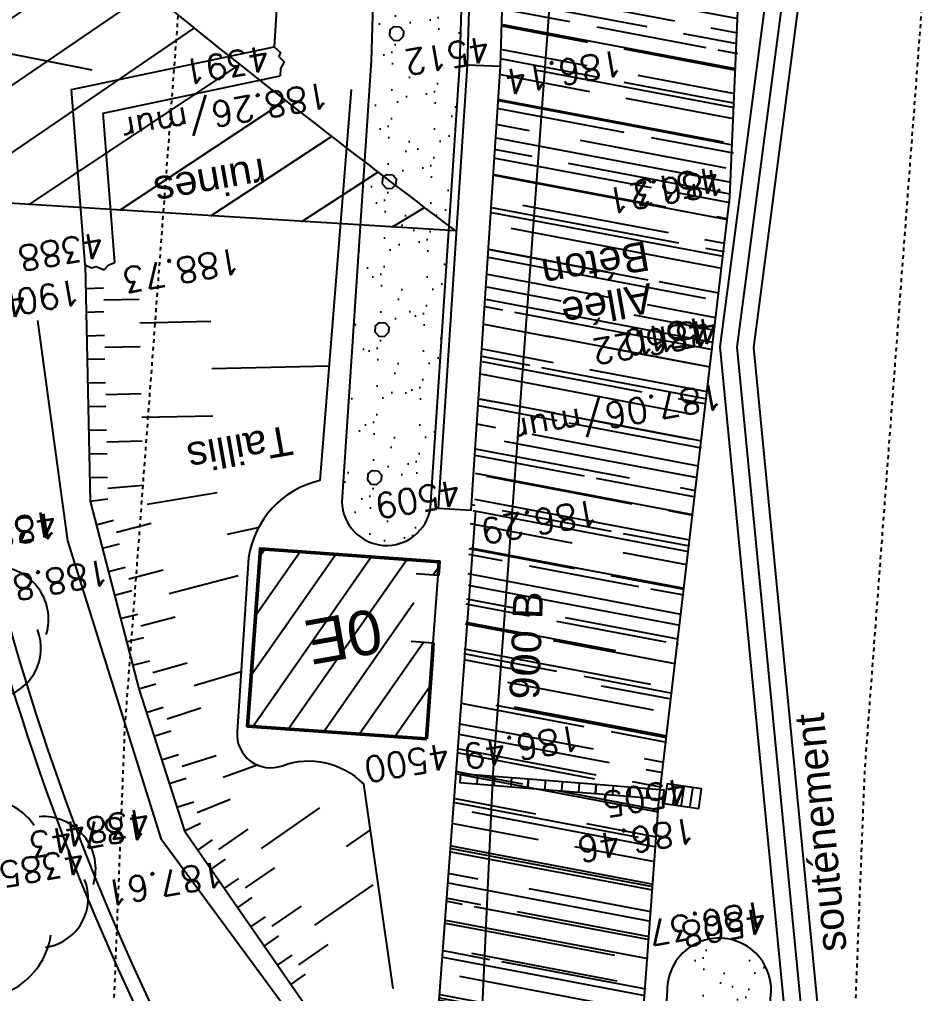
# Model space of a CAD drawing. Extents: x -2313930 to 3286427, y -3858277 to 2572692.
# Drawn here: x 5058 to 6280, y 586 to 1900 of the extents above; entities that cross this region are included whole.
import ezdxf
from ezdxf.enums import TextEntityAlignment as Align
from ezdxf.lldxf.tags import DXFTag

# ---------------------------------------------------------------- set-up
doc = ezdxf.new("R2010")
doc.units = 0
doc.linetypes.add('STYLE_01', pattern=[0.41664, 0.20828, -0.20836])
for name, color, linetype, lineweight in [('_GAZELEC-RESERVATION 2', 132, 'Continuous', 18), ('Fond topo - BAT', 252, 'Continuous', 50), ('Fond topo - P', 252, 'Continuous', 50), ('Fond topo - VOI', 252, 'Continuous', 25)]:
    doc.layers.add(name, color=color, linetype=linetype, lineweight=lineweight)
for name, color, linetype in [('AEP_SSL', 252, 'Continuous'), ('DWG_280-140115-P - ALTEA-CANA', 252, 'Continuous'), ('Fond topo - ASS', 252, 'Continuous'), ('Fond topo - BAT_ANN', 252, 'Continuous'), ('Fond topo - BAT_DES', 252, 'Continuous'), ('Fond topo - BAT_HAC', 252, 'Continuous'), ('Fond topo - BAT_TXT', 252, 'Continuous'), ('Fond topo - CLO_MUR', 252, 'Continuous'), ('Fond topo - ESPACE_BOISE', 252, 'Continuous'), ('Fond topo - TAL', 252, 'Continuous'), ('Fond topo - TAL_HAC', 252, 'Continuous'), ('Fond topo - VEG', 252, 'Continuous'), ('Fond topo - VEG_TXT_ESSENCE', 252, 'Continuous'), ('Fond topo - VOI_TXT', 252, 'Continuous'), ('Fond topo - Z_500', 252, 'Continuous'), ('prlm-VRD', 2, 'Continuous'), ('SA - arbuste', 252, 'Continuous'), ('SA - béton balayé', 252, 'Continuous'), ('SA - EBC', 252, 'Continuous')]:
    doc.layers.add(name, color=color, linetype=linetype)
for name, color, linetype, plot in [('Fond topo - N', 252, 'Continuous', False), ('Fond topo - NCACHE', 252, 'Continuous', False), ('Fond topo - ZCACHE', 252, 'Continuous', False)]:
    doc.layers.add(name, color=color, linetype=linetype, plot=plot)
doc.styles.add('2000_ARIAL', font='arial.ttf', dxfattribs={"height": 0.400000006})
doc.styles.add('SIMPLEX', font='simplex_.ttf', dxfattribs={"height": 1.25})
doc.styles.add('Tronçons', font='arial.ttf', dxfattribs={"height": 0.25})
tags = doc.linetypes.add('L1', pattern=[1.0000000298023224, 0.6000000238418579, -0.4000000059604645]).pattern_tags.tags
tags[6:7] = [DXFTag(74, 4), DXFTag(75, 0), DXFTag(340, '0'), DXFTag(46, 0.0), DXFTag(50, 0.0), DXFTag(44, 0.0), DXFTag(45, 0.0)]
tags[4:5] = [DXFTag(74, 4), DXFTag(75, 0), DXFTag(340, '0'), DXFTag(46, 0.0), DXFTag(50, 0.0), DXFTag(44, 0.0), DXFTag(45, 0.0)]
tags = doc.linetypes.add('L16', pattern=[0.37500001490116125, 0.300000011920929, -0.07500000298023224]).pattern_tags.tags
tags[6:7] = [DXFTag(74, 4), DXFTag(75, 0), DXFTag(340, '0'), DXFTag(46, 0.0), DXFTag(50, 0.0), DXFTag(44, 0.0), DXFTag(45, 0.0)]
tags[4:5] = [DXFTag(74, 4), DXFTag(75, 0), DXFTag(340, '0'), DXFTag(46, 0.0), DXFTag(50, 0.0), DXFTag(44, 0.0), DXFTag(45, 0.0)]
tags = doc.linetypes.add('L8', pattern=[0.22500000894069674, 0.1500000059604645, -0.07500000298023224]).pattern_tags.tags
tags[6:7] = [DXFTag(74, 4), DXFTag(75, 0), DXFTag(340, '0'), DXFTag(46, 0.0), DXFTag(50, 0.0), DXFTag(44, 0.0), DXFTag(45, 0.0)]
tags[4:5] = [DXFTag(74, 4), DXFTag(75, 0), DXFTag(340, '0'), DXFTag(46, 0.0), DXFTag(50, 0.0), DXFTag(44, 0.0), DXFTag(45, 0.0)]
pattern_1 = [(349.2763985886067, (-277130161.1279894, -473864756.7787022), (117.3825536141096, 28.65896207176165), [749.9999999999999, -99.99999999999999, 250, -49.99999999999999]), (349.2763985886067, (-277130091.1375459, -473864744.5890418), (-36.75306622226226, 74.64222748057564), [150, -16.5, 299.9999999999999, -37.49999999999999]), (349.2763985886067, (-277130128.6565508, -473864719.6726964), (261.6928111209335, -15.46358973923611), [399.9999999999999, -69.99999999999999, 200, -49.99999999999999])]
pattern_2 = [(267.1623470238551, (5797.476316439056, 2674.924284191456), (94.92676903419465, -104.8279977903264), [7.653668714805026, -192.3463348851949]), (267.1623470238551, (5815.931250627054, 2674.009529851248), (94.92676903419465, -104.8279977903264), [7.653668714805026, -192.3463348851949]), (312.1623470238551, (5797.097412814957, 2667.280000101748), (199.754755486811, -9.901228179996846), [7.653668714805029, -133.7676900065153]), (312.1623470238551, (5810.793850895758, 2679.682780171273), (199.754755486811, -9.901228179996846), [7.653668714805029, -133.7676900065153]), (42.1623470238552, (5797.487144940587, 2674.923747452381), (9.901228179996725, 199.754755486811), [7.653668714805029, -133.7676900065153]), (42.1623470238552, (5809.879096628511, 2661.227845993156), (9.901228179996725, 199.754755486811), [7.653668714805029, -133.7676900065153]), (357.1623470238552, (5802.234703683674, 2661.606755042375), (104.8279977903263, 94.9267690341947), [7.653668714805024, -192.3463348851949]), (357.1623470238552, (5803.149566773293, 2680.061683872666), (104.8279977903263, 94.9267690341947), [7.653668714805024, -192.3463348851949]), (267.1623470238551, (5795.238087393476, 2728.97252944275), (57.45112285733324, -52.90906035294524), [0, -100.0000014999999]), (267.1623470238551, (5807.375360310454, 2736.292635855522), (57.45112285733324, -52.90906035294524), [0, -100.0000014999999]), (267.1623470238551, (5787.712082887806, 2745.399255346415), (57.45112285733324, -52.90906035294524), [0, -100.0000014999999]), (267.1623470238551, (5753.508594646601, 2728.319595069722), (57.45112285733324, -52.90906035294524), [0, -100.0000014999999]), (267.1623470238551, (5748.954771963539, 2715.629476786984), (57.45112285733324, -52.90906035294524), [0, -100.0000014999999]), (267.1623470238551, (5771.861328105058, 2692.81348459426), (57.45112285733324, -52.90906035294524), [0, -100.0000014999999]), (267.1623470238551, (5782.823956359816, 2696.230957689406), (57.45112285733324, -52.90906035294524), [0, -100.0000014999999]), (267.1623470238551, (5783.547242117267, 2680.766187668477), (57.45112285733324, -52.90906035294524), [0, -100.0000014999999]), (267.1623470238551, (5787.003488719228, 2706.742934923612), (57.45112285733324, -52.90906035294524), [0, -100.0000014999999]), (267.1623470238551, (5764.708947579706, 2706.71862177738), (57.15408599563941, -58.9017033377054), [0, -110.0000016499999])]

# ---------------------------------------------------------------- blocks, each defined once
blk = doc.blocks.new('ASS07')
at = {"ltscale": 2}
for p, q in [((-0.25, -0.45), (-0.25, 0.4500000000000001)), ((0, -0.45), (0, 0.4500000000000001)), ((0.25, -0.45), (0.25, 0.4500000000000001))]:
    blk.add_line(p, q, dxfattribs=at)
at = {"ltscale": 2, "flags": 128}
blk.add_lwpolyline([(0.5, -0.5), (0.5, 0.5), (-0.5, 0.5), (-0.5, -0.5)], close=True, dxfattribs=at)
blk = doc.blocks.new('PTOPO')
at = {"layer": 'Fond topo - NCACHE', "style": 'SIMPLEX'}
blk.add_attdef('MAT', text='', height=0.34, dxfattribs=at).set_placement((0.09999999986030161, -0.09999999962747097), align=Align.TOP_LEFT)
at = {"layer": 'Fond topo - ZCACHE', "style": 'SIMPLEX'}
blk.add_attdef('ALT', (0.09999999986030161, 0.09999999962747097), '', height=0.34, dxfattribs=at)
blk = doc.blocks.new('A$C1F970F0F')
at = {"layer": 'Fond topo - BAT_HAC'}
h = blk.add_hatch(dxfattribs=at)
h.set_pattern_fill('ANSI31*128', color=256, scale=12.9999995, angle=-10.72360141139323, style=0, pattern_type=2)
h.set_pattern_definition([(235.0656205306617, (9737.541003631788, 14762.77745620973), (33.8375912645085, -23.63562800874848), [])])
h.paths.add_polyline_path([(5622.630029611634, 1224.138093886444), (5613.209385904674, 1094.479862080176), (5371.826090552659, 1111.747677994998), (5389.21804529908, 1351.116681697126), (5630.581790564053, 1333.579793875635), (5629.224480348061, 1314.898856285164), (5599.30335480339, 1317.072850321107), (5592.708904250663, 1226.312088266749)])
at = {"layer": 'Fond topo - VEG'}
h = blk.add_hatch(dxfattribs=at)
h.set_pattern_fill('TP146*130', color=256, scale=20.0000003, angle=-10.72360141139323, style=0, pattern_type=2)
h.set_pattern_definition(pattern_2)
h.paths.add_polyline_path([(5681.66742986316, 2780.482300601216), (5658.536873919245, 2004.343335571921), (5619.006646432916, 1406.703742254356), (5617.987765996765, 1401.542539254419), (5616.52230896847, 1396.489958774296), (5614.621459933124, 1391.584563068729), (5612.29972647736, 1386.863791148782), (5609.574828545349, 1382.3636727184), (5606.467563117906, 1378.118553703728), (5603.001645376591, 1374.16083362911), (5599.20352797278, 1370.520718514047), (5595.102198787152, 1367.225990450362), (5590.728960008588, 1364.301795409157), (5586.117189011484, 1361.770451556513), (5581.302083595014, 1359.651278350791), (5576.320393890637, 1357.960449965816), (5571.210140762502, 1356.710870987855), (5566.010326932775, 1355.912078514252), (5560.760638231614, 1355.570169060856), (5555.501141228136, 1355.687752031819), (5550.271977580635, 1356.263930161665), (5545.11305712961, 1357.294305977657), (5540.063753883215, 1358.771015297603), (5535.162605037935, 1360.682787641265), (5530.447016990745, 1363.015032047826), (5525.952980299728, 1365.749948497546), (5521.714793979269, 1368.86666334788), (5517.764804960572, 1372.341389291219), (5514.13316019417, 1376.147606520628), (5510.847577076115, 1380.256265449395), (5507.933131906037, 1384.636007816885), (5505.412068208559, 1389.253406592137), (5503.30362721131, 1394.07322101816), (5501.623900934332, 1399.058665194179), (5500.385709502603, 1404.17168932188), (5499.598502949356, 1409.373269773469), (5499.268289316718, 1414.623707260269), (5538.65493396372, 2010.092538035029), (5560.635492601554, 2747.643678896581), (5560.206414730346, 2749.93513978078), (5559.731606054257, 2752.217563402725), (5559.211256482309, 2754.490037201927), (5558.645573957686, 2756.751652501255), (5558.034784842466, 2759.001505287169), (5557.379133304812, 2761.238695851832), (5556.67888134946, 2763.462329830002), (5555.934308983402, 2765.671518072867), (5555.145714034252, 2767.865377440743), (5554.313411686473, 2770.043030606538), (5553.43773467201, 2772.203607062318), (5552.519033258503, 2774.346242931962), (5551.557674540803, 2776.470081484482), (5550.554043042682, 2778.57427368359), (5549.508540024309, 2780.65797803448), (5548.421583507185, 2782.720361716559), (5547.29360808976, 2784.760599860063), (5546.125064635457, 2786.777877026956), (5544.916420362799, 2788.771386435557), (5543.66815863605, 2790.74033123243), (5542.380778495201, 2792.683924012668), (5541.054794617835, 2794.601387869777), (5539.690737226932, 2796.491956033987), (5538.28915148013, 2798.354872651427), (5536.850598116495, 2800.189392946002), (5535.375651952225, 2801.994783409488), (5533.864902899685, 2803.77032217727), (5532.318954921324, 2805.515299510818), (5530.738426069192, 2807.229017505835), (5529.123948406592, 2808.91079105497), (5527.47616728713, 2810.559947794782), (5525.795741647244, 2812.175828524269), (5524.08334318197, 2813.75778698182), (5522.339656752543, 2815.305190621104), (5520.565379328536, 2816.817420906204), (5518.761220382299, 2818.293873142116), (5516.927901197816, 2819.733957079593), (5515.066154939328, 2821.137096902133), (5513.176725696759, 2822.502731691128), (5511.260369177553, 2823.830315200054), (5509.317851381225, 2825.119316863782), (5507.349949027765, 2826.369221433087), (5505.357448910872, 2827.579528812767), (5503.341147734334, 2828.749755324871), (5501.301851515858, 2829.879433063297), (5499.24037565085, 2830.968110355651), (5497.157544523506, 2832.015351836902), (5495.054190592445, 2833.020739001689), (5492.931155047894, 2833.983869795506), (5490.789286633892, 2834.904359027322), (5488.629441763357, 2835.781838726945), (5486.452483888647, 2836.615958074647), (5484.259283416281, 2837.406383701674), (5482.050717317356, 2838.152799384879), (5479.8276684766, 2838.854906738718), (5477.591025829628, 2839.512425189266), (5475.341683612883, 2840.12509164231), (5473.080541113362, 2840.692661289059), (5473.080541078703, 2840.692661106047), (5468.688737542648, 2841.960055526551), (5464.428678193062, 2843.617197897318), (5460.334872862135, 2845.650664104543), (5456.440484802174, 2848.043981604998), (5452.777061658674, 2850.777762460061), (5449.374280075272, 2853.829860802604), (5446.259705299059, 2857.175552202712), (5443.458568061404, 2860.787733932626), (5440.993559783887, 2864.637144415537), (5438.884648921045, 2868.692600188307), (5437.148919364055, 2872.921248876083), (5435.800431992354, 2877.288835034529), (5434.8501105725, 2881.75997768468), (5434.305653589713, 2886.298456775687), (5434.171471500523, 2890.86750725053), (5434.448651308794, 2895.430115994212), (5435.134947556304, 2899.949322120912), (5436.224800847504, 2904.388516501763), (5437.709382353571, 2908.711738078892), (5439.576665802888, 2912.883965163694), (5441.811524688318, 2916.871399495099), (5444.395854936775, 2920.641739598998), (5447.30872130593, 2924.16444254519), (5450.526527229422, 2927.410971879695), (5454.023205786261, 2930.355027717632), (5457.770431283464, 2932.972761178698), (5461.737848075359, 2935.242966221744), (5465.89331674634, 2937.147252551116), (5470.20317486625, 2938.670193867316), (5474.632508940281, 2939.799453144396), (5491.936850364927, 2942.482055398004), (5509.424065647035, 2943.395230446827), (5526.913696670744, 2942.529554882783), (5544.225260336737, 2939.893962047129), (5561.180111126032, 2935.515649492655), (5576.270573065533, 2930.003970629386), (5590.781744124218, 2923.110019586539), (5604.587333433745, 2914.893794910339), (5617.567190713609, 2905.426802131103), (5629.608352033614, 2894.791432965449), (5640.606023114122, 2883.080247057422), (5650.464490995399, 2870.395166904895), (5659.097957237276, 2856.846591152676), (5666.431284737977, 2842.5524331534), (5672.400651331225, 2827.637095096568), (5676.954105701998, 2812.230385564551), (5680.05201893188, 2796.466389365343)])
h = blk.add_hatch(dxfattribs=at)
h.set_pattern_fill('TP146*130', color=256, scale=20.0000003, angle=-10.72360141139323, style=0, pattern_type=2)
h.set_pattern_definition(pattern_2)
h.paths.add_polyline_path([(6078.263179686754, 749.2535069145908), (6066.458077517309, 587.5226755368726), (6063.045890461533, 62.6552090467178), (6056.64164773588, -966.9430271066897), (6054.860138514496, -973.0890641505885), (6052.534170654598, -979.0503910436314), (6049.682520691549, -984.7788846990834), (6046.328208874659, -990.2283009695209), (6042.498313205006, -995.3546491016039), (6038.223750905282, -1000.116546089392), (6033.53902880312, -1004.475551111974), (6028.481964769871, -1008.396475626878), (6023.093382414423, -1011.847667640083), (6017.416781635065, -1014.801267043638), (6011.49798732049, -1017.23343055903), (6005.384779481616, -1019.124524348513), (5999.12650753511, -1020.459282439988), (5992.773692173526, -1021.226929720176), (5986.377617036199, -1021.421269441465), (5979.989914899646, -1021.04073272369), (5973.66215134271, -1020.088391463622), (5967.445407747718, -1018.571933582807), (5961.389869347077, -1016.503600747141), (5955.544420086486, -1013.900089841474), (5949.956248018376, -1010.782417859858), (5944.670464035948, -1007.17575263941), (5939.729738284591, -1003.109209311226), (5935.173955189385, -998.6156153949328), (5931.039891747435, -993.7312458912027), (5927.360920540159, -988.4955304487685), (5924.166740596866, -982.9507347155356), (5921.483137024009, -977.141619554109), (5919.331773682218, -971.115079785756), (5917.730017487243, -964.9197652263617), (5916.690798933034, -958.6056880131719), (5923.048598684863, 63.52601159124424), (5926.491245982665, 593.0797570147345), (5938.239870486178, 754.0368398363926), (5938.239870394673, 754.0368398537216), (5938.388203480626, 760.1944427944866), (5939.076064508447, 766.3153024657627), (5940.298151327239, 772.352237228074), (5942.045043525097, 778.2587119863874), (5944.303275504142, 783.9891975300643), (5947.055439896047, 789.4995212833519), (5950.28032201263, 794.7472076286847), (5953.953063456424, 799.6918054090665), (5958.045353215728, 804.2951998936308), (5962.525646468083, 808.5219065099141), (5967.359407569937, 812.3393442610402), (5972.509376038808, 815.7180867789725), (5977.93585406663, 818.632089679184), (5983.597012394238, 821.0588907412207), (5989.449212722413, 822.9797831659032), (5995.447344116074, 824.3799601159353), (6001.545170978143, 825.2486286291803), (6007.695688821934, 825.5790923865436), (6013.851487357524, 825.3688042793121), (6019.965115416334, 824.6193852631368), (6025.989446906318, 823.3366121160816), (6031.878044019685, 821.5303729204732), (6037.585515422834, 819.2145907932854), (6043.067865785616, 816.4071166497349), (6048.28283512898, 813.1295914776993), (6053.190224618414, 809.4072797095191), (6057.752206390113, 805.268874337758), (6061.93361480397, 800.746275405862), (6065.702218231191, 795.8743451706773), (6069.02896685327, 790.6906379498114), (6071.888216851415, 785.2351117858959), (6074.257928013204, 779.5498197419818), (6076.119833919698, 773.6785862946365), (6077.459582201429, 767.6666688264463), (6078.266845616746, 761.5604095729127), (6078.535401554636, 755.4068776247545)])
at = {"layer": 'SA - béton balayé'}
h = blk.add_hatch(dxfattribs=at)
h.set_pattern_fill('BETON_BALAYE', color=256, scale=49.99999999999999, angle=-10.72360141139323, style=0, pattern_type=2)
h.set_pattern_definition(pattern_1)
h.paths.add_polyline_path([(5928.699840157768, 1025.806114872447), (5659.273933119624, 1047.541292403426), (5653.410551694388, 1047.978742823838), (5673.886726811051, 1403.073758729366), (5713.482762941067, 2001.708284296739), (5735.806186699843, 2750.764163918728), (6064.736897038219, 2750.755663699648), (6022.9459868128, 1825.675444912971)])
h = blk.add_hatch(dxfattribs=at)
h.set_pattern_fill('BETON_BALAYE', color=256, scale=49.99999999999999, angle=-10.72360141139323, style=0, pattern_type=2)
h.set_pattern_definition(pattern_1)
h.paths.add_polyline_path([(5597.147634144898, -1066.989225046339), (5596.889083904324, -1066.990457735349), (5595.427037839852, -760.3391798385524), (5607.922173153986, 21.2368958841555), (5625.650588417848, 675.8970783981483), (5653.410551694388, 1047.978742823838), (5928.244444741777, 1025.793558865145), (5896.498353423958, 594.27055998838), (5893.049179042596, 63.71261216577636), (5886.025306384024, -1066.091833507226)])
at = {"layer": 'SA - EBC'}
h = blk.add_hatch(dxfattribs=at)
h.set_pattern_fill('_USER', color=256, scale=74.99999999999999, angle=-325.7236014113932, style=0, pattern_type=0)
h.set_pattern_definition([(34.27639858860678, (-277130161.1279894, -473864756.7787022), (-42.238928459823, 61.97477650275113), [])])
edge = h.paths.add_edge_path()
edge.add_line((5801.470568619522, -3162.013069131843), (4083.559282644929, -3271.123614088357))
edge.add_line((4083.559282644929, -3271.123614088356), (4014.481307725509, -3717.332461968055))
edge.add_line((4014.48130772551, -3717.332461968055), (3135.517961824245, -3810.19300101904))
edge.add_line((3135.517961824245, -3810.19300101904), (2274.245008604417, -3693.648081323564))
edge.add_line((2274.245008604417, -3693.648081323564), (1554.636776175834, -3420.099318784944))
edge.add_arc((2508.775769578408, -2315.674454232369), 1459.498372788833, 157.1868533427094, 229.1754823893534, ccw=False)
edge.add_arc((1966.013830892235, -2087.371785851423), 870.6752834691503, 94.3015183869224, 157.1868533106914, ccw=False)
edge.add_line((1900.708697991695, -1219.149067345796), (2859.239020416566, -1223.495634912559))
edge.add_arc((3100.860739749298, 1265.329539486049), 2500.526305395239, 264.4549516394795, 302.9422754293212)
edge.add_arc((4209.331858878893, -445.3369775435177), 462.1229708170858, 302.9422754305585, 376.8336969250394)
edge.add_arc((2214.122706379954, -1049.006753214115), 2546.655714682971, 16.8336969158998, 38.14703645440247)
edge.add_arc((3041.32627014761, -399.2990096244524), 1494.806919462396, 38.14703657403813, 72.97328584086019)
edge.add_line((3479.031970107599, 1029.988031775616), (2182.437305702805, 1414.38613606858))
edge.add_line((2182.437305702805, 1414.38613606858), (1056.590900019184, 1822.819186472099))
edge.add_arc((1766.412018482452, 3779.442320525911), 2081.398594438606, 212.7495497786225, 250.0603089288685, ccw=False)
edge.add_line((15.86575126143373, 2653.472571668582), (-104.0907319930869, 3091.26353710603))
edge.add_line((-104.0907319930869, 3091.26353710603), (-169.6986146466322, 3639.54836895815))
edge.add_line((-169.6986146466322, 3639.548368958149), (-35.58090533515337, 6158.014854826562))
edge.add_arc((-194.3533792400212, 7143.826589584332), 998.5156357593988, 279.1493507374978, 373.962283499627)
edge.add_arc((2392.201579171132, 7786.918955579627), 1666.786287877102, 172.6269749467245, 193.9622835974407, ccw=False)
edge.add_arc((-45.50651600643437, 8102.354993671941), 791.2455775503726, -7.373025019439765, 16.43829965925021)
edge.add_line((713.3969204091394, 8326.263765657093), (486.7428317772967, 9142.81155059313))
edge.add_line((486.7428317772967, 9142.811550593131), (1338.845530021721, 9564.23852196786))
edge.add_line((1338.845530021721, 9564.23852196786), (1632.623584095551, 8945.24637913095))
edge.add_line((1632.623584095551, 8945.246379130947), (1394.029444699765, 8829.874494032001))
edge.add_line((1394.029444699765, 8829.874494032001), (1731.997733793977, 8131.230781666551))
edge.add_arc((1233.216649704336, 7889.945865525577), 554.0766919865823, -19.640967550384175, 25.815335324856676, ccw=False)
edge.add_line((1755.055695752756, 7703.706797235046), (1558.214479468655, 6807.520788570679))
edge.add_line((1558.214479468655, 6807.52078857068), (1570.021725572625, 6609.158708993335))
edge.add_line((1570.021725572625, 6609.158708993335), (1852.913141606868, 5734.125706863067))
edge.add_line((1852.913141606869, 5734.125706863067), (2726.748207475315, 4020.986816292172))
edge.add_line((2726.748207475315, 4020.986816292172), (3802.352916265851, 4004.947770972833))
edge.add_arc((8355.58168857983, 5950.706307988518), 4951.552134169374, 203.138762427905, 230.8301436200186)
edge.add_arc((13583.66465597079, 12367.85935474512), 13228.79229856088, 230.8301435441083, 233.1638398044412)
edge.add_line((5652.622255943647, 1780.153648245416), (4998.697813068342, 1820.441475819727))
edge.add_line((4998.697813068342, 1820.441475819727), (4863.841220233488, 767.0816613875431))
edge.add_line((4863.841220233488, 767.0816613875434), (5595.355488733695, 631.185878681516))
edge.add_line((5595.355488733695, 631.1858786815158), (5852.747939948536, -2020.707044821664))
edge.add_line((5852.747939948536, -2020.707044821665), (5881.394298709887, -2966.563612924887))
edge.add_line((5881.394298709887, -2966.563612924887), (5801.470568619523, -3162.013069131842))
at = {"layer": 'AEP_SSL', "elevation": 9.999999999999998e-08, "flags": 128}
blk.add_lwpolyline([(-2009.46431272992, 953.3121996921549), (-1974.130445357614, -2549.104167440536), (-1760.191604675106, -3033.974676226209), (-1600.127185498399, -3169.916464212493), (-1007.958216168089, -3359.143878629571), (-742.7402135561805, -3373.227271705965), (185.7644486929067, -3466.149391532337), (1457.680139553027, -3407.246855666408), (3098.737656271729, -3442.411852942929), (4165.909978031491, -3426.731274088185), (4366.116630586753, -3387.312489108264), (5044.428961021786, -3091.927656257742), (5412.289028469191, -2796.609514369696), (5536.700633028197, -2598.110987192279), (5703.441363650248, 1048.232751273365), (5867.406317671058, 3278.047774201862), (6182.748241543506, 4434.064793799239), (6284.146511390897, 4550.427419959863), (6475.981668657886, 4711.41474985716), (8025.350887839351, 5692.826034684554), (8693.398131395103, 6258.370148193826), (10978.7345952306, 10130.53863316135)], dxfattribs=at)
at = {"layer": 'DWG_280-140115-P - ALTEA-CANA', "linetype": 'STYLE_01', "ltscale": 25, "elevation": 9.999999999999998e-08, "flags": 128}
for points in [[(5043.004125510934, -2459.255041660273), (5122.727729839645, -1010.298626305045), (5206.499599843033, 1109.868669945372), (5375.865241031976, 3373.505670248891), (5731.166894470631, 4674.090360429283), (5963.608433077427, 4936.073710200793)], [(6035.461037273133, -2689.127097192409), (6121.64256367179, -1057.51115667685), (6205.025182619102, 1052.804655306938), (6365.893186155989, 3202.867456399637), (6636.799193089617, 4194.521173234315), (6692.315677062305, 4259.243408586225)]]:
    blk.add_lwpolyline(points, dxfattribs=at)
at = {"layer": 'Fond topo - BAT', "ltscale": 2, "flags": 128}
for points in [[(5629.224480256555, 1314.898856302493), (5630.581790564053, 1333.579793875635), (5389.21804529908, 1351.116681697126), (5371.826090552659, 1111.747677994998), (5613.209385904674, 1094.479862080176)], [(5613.209385904674, 1094.479862080176), (5621.451014357308, 1207.911067214468), (5622.630029611634, 1224.138093886444)]]:
    blk.add_lwpolyline(points, dxfattribs=at)
at = {"layer": 'Fond topo - BAT_ANN', "ltscale": 2, "flags": 128}
blk.add_lwpolyline([(5592.708904250663, 1226.312088266749), (5622.630029611634, 1224.138093886444), (5629.224480348061, 1314.898856285164), (5599.30335480339, 1317.072850321107)], dxfattribs=at)
at = {"layer": 'Fond topo - CLO_MUR', "ltscale": 2, "flags": 128}
blk.add_lwpolyline([(5456.395142128901, 2998.98686879822), (5455.365630533699, 2953.998646832196), (5550.618438652878, 2951.818879088522, -0.2646358973957096), (5692.955421208539, 2823.551490841562), (5668.527035515716, 2003.864235244971), (5628.984842897508, 1406.04374522648), (5673.886726811051, 1403.073758729366), (5713.482762941067, 2001.708284296739), (5738.159569745276, 2829.731237332841, 0.2791888452511282), (5555.777136190662, 2996.712608426972)], format="xyb", close=True, dxfattribs=at)
for points in [[(7729.775850657367, 2529.792272331421), (7717.182207746737, 2577.243415526799), (6855.315812784065, 2389.791348361846), (6090.52216368086, 2242.349146044374), (6009.431174386463, 1623.419208712546), (6192.189599084393, -258.9440134780217), (6280.407379690027, -460.4821566829457), (6565.739909591483, -1112.33927420372), (7208.990751020285, -977.770748331734), (7846.813960176586, -837.1789171364164)], [(6130.9228353608, 2204.309242733205), (6054.716400969227, 1622.660848794694), (6236.286560473432, -247.463558646892), (6321.631090828101, -442.4376105136299), (6592.30553380346, -1060.807560527946), (7199.539916908129, -933.7737029876957), (7837.12738935258, -793.2338338359044)], [(5152.736620051648, 1734.471776474247), (5134.425246499055, 1970.978951287612), (5407.807740428174, 2028.506503869262)], [(5407.807740462833, 2028.506504052274), (5416.310759509335, 2020.99771179862), (5414.073216608393, 2015.273696717858), (5421.557216200136, 2008.092813322695), (5421.557216148149, 2008.092813048178), (5416.233451123322, 1999.237153894407), (5416.044504946027, 1989.363743232875)], [(5713.482762941067, 2001.708284296739), (5668.527035515716, 2003.864235244971)], [(5192.617266290317, 1737.55950279031), (5177.015851152093, 1939.065228302399), (5416.044504946027, 1989.363743232875)], [(5152.73662001699, 1734.471776291236), (5161.510170000093, 1730.101926724616), (5167.74129292239, 1732.209381318783), (5178.365625447972, 1727.507613462373), (5184.721860549393, 1734.223692189781), (5192.617266290317, 1737.55950279031)]]:
    blk.add_lwpolyline(points, dxfattribs=at)
at = {"layer": 'Fond topo - CLO_MUR', "linetype": 'L16', "ltscale": 2, "flags": 128}
blk.add_lwpolyline([(6107.642515212248, 2199.821101924788), (6032.073787623084, 1623.040028527021), (6214.238079781343, -253.203786299886), (6301.019235204304, -451.4598838248862), (6588.240588227807, -1107.63211648359)], dxfattribs=at)
at = {"layer": 'Fond topo - ESPACE_BOISE', "linetype": 'L1', "ltscale": 2, "flags": 128}
blk.add_lwpolyline([(5801.470568619522, -3162.013069131843), (4083.559282644929, -3271.123614088356), (4014.48130772551, -3717.332461968055), (3135.517961824245, -3810.19300101904), (2274.245008604417, -3693.648081323564), (1554.636776175834, -3420.099318784944, -0.3248648439675891), (1163.447808694293, -1749.787382690587, -0.2814891279475962), (1900.708697991695, -1219.149067345796), (2859.239020416566, -1223.495634912559, 0.1695292870025676), (4460.631470672048, -833.159289007697, 0.3340686001642133), (4651.652558133293, -311.5085830883972, 0.09326601102169153), (4216.884593398947, 524.0158635944096, 0.153138720952933), (3479.031970107599, 1029.988031775616), (2182.437305702805, 1414.38613606858), (1056.590900019184, 1822.819186472099, -0.1642525569996709), (15.86575126143373, 2653.472571668582), (-104.0907319930869, 3091.26353710603), (-169.6986146466322, 3639.548368958149), (-35.58090533515337, 6158.014854826562, 0.4390366150430304), (774.660880078399, 7384.751557306568, -0.09336270405047195), (739.1967976091219, 8000.81547627212, 0.104271961321091), (713.3969204091394, 8326.263765657093), (486.7428317772967, 9142.811550593131), (1338.845530021721, 9564.23852196786), (1632.623584095551, 8945.246379130947), (1394.029444699765, 8829.874494032001), (1731.997733793977, 8131.23078166655, -0.2009829630843761), (1755.055695752756, 7703.706797235046), (1558.214479468655, 6807.52078857068), (1570.021725572625, 6609.158708993335), (1852.913141606869, 5734.125706863067), (2726.748207475315, 4020.986816292172), (3802.352916265851, 4004.947770972833, 0.121417881002313), (5228.074839294609, 2111.882341611708, 0.01018302282179253), (5652.622255943647, 1780.153648245416), (4998.697813068342, 1820.441475819727), (4863.841220233488, 767.0816613875434), (5595.355488733695, 631.1858786815158), (5852.747939948536, -2020.707044821665), (5881.394298709887, -2966.563612924887)], format="xyb", close=True, dxfattribs=at)
at = {"layer": 'Fond topo - TAL', "linetype": 'L8', "ltscale": 2, "flags": 128}
for points in [[(4863.585551100348, 2975.512084517411, -0.3975868780723714), (5432.471705285746, 2427.690768590153), (5407.80774051968, 2028.506503851933)], [(5511.720533736774, 1970.685992963102), (5469.65405216918, 1443.10987456029, 0.3114452429973963), (5373.365730127174, 1338.935073332912), (5357.771929083377, 1103.869262108222, 0.543908174728382), (5418.894990745329, 1058.291169110687, -0.2964359712726868), (5528.270491394276, 1033.74212871635), (5567.851629362558, 757.6249258647738)], [(4896.494145732232, 1795.354174374691), (4887.396724383696, 1654.452406269947), (5010.229639809667, 1321.240776761309, 0.0640209949827817), (5312.295861003335, 553.1526045271564), (5345.165964579062, 411.4034596100782), (5395.943815012242, 45.24917235305611), (5575.903172571897, -764.6772311950485), (5561.052517162196, -1771.728039321692), (5443.38340620394, -2428.385701474031)]]:
    blk.add_lwpolyline(points, format="xyb", dxfattribs=at)
at = {"layer": 'Fond topo - TAL', "ltscale": 2, "flags": 128}
blk.add_lwpolyline([(5152.73662001699, 1734.471776291236), (5159.696713209993, 1415.134485441553), (5225.028864021403, 1162.152916336954), (5286.74877636237, 970.3112397656773), (5448.28975735433, 737.23001961378)], dxfattribs=at)
at = {"layer": 'Fond topo - TAL_HAC', "ltscale": 2}
for p, q in [((4973.394937967139, 2034.873287768835), (5161.668594890087, 1997.22982738735)), ((5153.432629384537, 1702.538047310876), (5177.426930870351, 1703.061013369261)), ((5177.77493552224, 1687.094148648151), (5225.76353864291, 1688.140080926272)), ((5154.128638643249, 1670.604318256339), (5178.122940185911, 1671.127284114384)), ((5226.45954795847, 1656.206351671394), (5322.436754153371, 1658.298215857281)), ((5154.824647976137, 1638.670589092968), (5178.818949461953, 1639.193555151353)), ((5179.1669541485, 1623.226690613254), (5227.155557234511, 1624.272622708363)), ((5155.520657291697, 1606.73685983809), (5179.5149588295, 1607.259826170993)), ((5323.828772796959, 1594.43075791389), (5481.99455110491, 1597.87804828872)), ((5156.216666659245, 1574.80313085773), (5180.210968167936, 1575.326096911783)), ((5180.558972831606, 1559.359232378016), (5228.547575826113, 1560.405164490455)), ((5156.912675935286, 1542.869401894699), (5180.906977535483, 1543.392367931423)), ((5229.243585159001, 1528.471435327083), (5325.220791353901, 1530.56329951297)), ((5157.608685285503, 1510.935672822833), (5181.602986759536, 1511.458638693874)), ((5181.950991440536, 1495.491774251614), (5229.939594509218, 1496.537706255218)), ((5158.304694526886, 1479.001943676791), (5182.298996127083, 1479.524909713514)), ((5159.000703842446, 1447.068214421913), (5182.995005494631, 1447.591180733155)), ((5183.232995717583, 1433.004779171002), (5231.08129165748, 1436.817991189524)), ((5236.370321732295, 1411.26084243345), (5331.048663799566, 1427.135714078591)), ((5159.696713209993, 1415.134485441553), (5183.470986158894, 1418.418378136222)), ((5167.863232006137, 1383.511789183615), (5191.100852219924, 1389.512873581512)), ((5195.18411155214, 1373.70152541762), (5241.659351859098, 1385.703693951893)), ((5345.079026222013, 1370.987828277941), (5388.101597557923, 1380.131977988023)), ((5176.029750928445, 1351.889093091359), (5199.267371016067, 1357.890177323573)), ((5184.196269759246, 1320.266397016431), (5207.433889881528, 1326.267481431658)), ((5211.517149305249, 1310.456133250437), (5257.992389463166, 1322.458301623361)), ((5266.158908350815, 1290.835605348093), (5359.109388735967, 1314.839942459962)), ((5192.362788646895, 1288.643700741164), (5215.600408769176, 1294.64478515639)), ((5200.529307472149, 1257.021004762075), (5223.766927542444, 1263.022088902784)), ((5227.850186989042, 1247.210740717231), (5274.325427181618, 1259.212909273166)), ((5208.695826302952, 1225.398308687148), (5231.933446373246, 1231.399392827857)), ((5216.862345190601, 1193.775612411881), (5240.099965295553, 1199.776696735601)), ((5244.090437408721, 1184.304087911622), (5290.385060280823, 1196.985092984178)), ((5299.692036979738, 1166.614275739198), (5363.188136081263, 1185.514853493126)), ((5225.028864021403, 1162.152916336954), (5248.080909430383, 1168.831479104973)), ((5235.315516090364, 1130.179303430595), (5258.16223987693, 1137.52962401164)), ((5263.305565928741, 1121.542817649967), (5308.999013535157, 1136.24345823703)), ((5245.602168096931, 1098.205690820415), (5268.448891945893, 1105.556011105282)), ((5255.888820165892, 1066.232077914057), (5278.735543940677, 1073.582398307758)), ((5283.878869992487, 1057.595591946085), (5329.572317685551, 1072.296232990677)), ((5338.923931896245, 1042.803816714914), (5386.146784300408, 1059.940662607766)), ((5266.175472252184, 1034.258465099204), (5289.022196044298, 1041.608785584411)), ((5303.788562569318, 995.2861877957516), (5348.275546106942, 1013.311400439151)), ((5276.462124241421, 1002.284852397518), (5299.30884814237, 1009.635172956903)), ((5390.798062889035, 946.5799579968859), (5469.700451783153, 1001.264627117571)), ((5286.74877636237, 970.3112397656773), (5308.268276990719, 980.9372027304388)), ((5333.397870485544, 945.1355367312568), (5372.849065032774, 972.4778713200229)), ((5505.598447592727, 949.4688003581297), (5537.210334614412, 971.3779667500872)), ((5304.69777418952, 944.4133261636904), (5324.423371523443, 958.0844935888339)), ((5322.646772194821, 918.5154130019035), (5342.372369385252, 932.1865801698588)), ((5369.295866255601, 893.3397102636621), (5408.747060693996, 920.6820447782517)), ((5340.595770051083, 892.6174996787665), (5360.321367241512, 906.2886668467218)), ((5462.594054348049, 842.9883045083293), (5541.496443390521, 897.6729734113443)), ((5358.54476791289, 866.7195862597914), (5378.270365246814, 880.3907536849347)), ((5405.19386197367, 841.5438835215498), (5444.645056560418, 868.8862178184694)), ((5376.493765769151, 840.8216729366544), (5396.219363073964, 854.4928400829481)), ((5394.44276363096, 814.9237595176793), (5414.168360987759, 828.5949269384902)), ((5441.09185784078, 789.7480569407878), (5480.543052238969, 817.090391368204)), ((5412.391761636261, 789.0258463558922), (5432.117358792032, 802.6970133408358)), ((5430.340759440534, 763.1279327582379), (5450.066356705828, 776.799100196378))]:
    blk.add_line(p, q, dxfattribs=at)
at = {"layer": 'Fond topo - VEG', "linetype": 'L8', "ltscale": 2, "flags": 128}
for points in [[(5681.66742986316, 2780.482300601216, 0.3129583549173502), (5561.180111126032, 2935.515649492655, 0.1277232230627884), (5474.632508940281, 2939.799453144396, 0.8008543665691817), (5473.080541078703, 2840.692661106047, -0.2983462869297074), (5560.635492601554, 2747.643678896581), (5538.65493396372, 2010.092538035029), (5499.268289316718, 1414.623707260269, 0.9182683776544964), (5619.006646432916, 1406.703742254356), (5658.536873919245, 2004.343335571921)], [(6078.263179686754, 749.2535069145908, 1.055486622045823), (5938.239870486178, 754.0368398363926), (5926.491245982665, 593.0797570147345), (5923.048598684863, 63.52601159124424), (5916.690798933034, -958.6056880131719, 0.8364139299327122), (6056.64164773588, -966.9430271066897), (6063.045890461533, 62.6552090467178), (6066.458077517309, 587.5226755368726)]]:
    blk.add_lwpolyline(points, format="xyb", close=True, dxfattribs=at)
at = {"layer": 'Fond topo - VOI', "linetype": 'L16', "ltscale": 2, "flags": 128}
blk.add_lwpolyline([(-410.4573954082604, 4496.281983435452), (-275.2797675438889, 3639.964293068524, 0.05175614001462255), (-25.75674943525667, 2954.12476405697, 0.07683847699775821), (242.3973429298351, 2566.944338701083, 0.01799232695016924), (602.5175779411827, 2213.735113210599), (898.3231434213683, 2004.634077694301), (1143.547512896615, 1887.824205350663), (1442.276114517919, 1769.658652589777), (1681.948853588895, 1683.954706367697), (2114.845544182086, 1578.014617527221), (2515.756121386211, 1462.263694100857), (2910.512600857042, 1321.392171708825), (3516.952153602057, 1025.948174333774), (3901.184930821766, 864.3683668971058), (4241.50575886574, 689.604471750609), (4497.895798403801, 355.994847623038), (4647.689449561236, -149.636488564905), (4746.352122538518, -642.243459669855), (4898.077129065638, -1354.668971112381), (4990.027461718793, -2094.77839309662), (5021.209996846888, -2419.063814886839), (5045.042919798527, -2502.419951333245, 0.2291964161509024), (5239.005744553338, -2711.489723728723), (5354.800928152768, -2670.843148670674), (5445.831428399385, -2528.106701577661), (5524.939717540758, -2152.462322599101), (5588.808554118679, -1772.826003617761), (5596.946294726647, -1078.989912171996), (5595.427037839852, -760.3391798385524), (5607.922173153986, 21.2368958841555), (5625.650588417848, 675.8970783981483), (5679.873644702147, 1402.6777603776)], format="xyb", dxfattribs=at)
blk.add_lwpolyline([(5885.433544670601, -1160.638824703835), (5893.049179042596, 63.71261216577636), (5896.498353423958, 594.27055998838), (5926.884942115833, 1010.569223018564), (6022.9459868128, 1825.675444912971), (6060.621236201661, 2705.53410676588), (6060.736130674379, 2706.811345620326)], dxfattribs=at)
at = {"layer": 'Fond topo - VOI', "linetype": 'L8', "ltscale": 2, "flags": 128}
blk.add_lwpolyline([(4916.670789571437, 1797.445066446339), (4907.628248765202, 1657.393292714828), (5029.36398459718, 1327.158006802055, 0.06431939295348131), (5331.153447349508, 560.3676835223466), (5364.852579906286, 415.0434311882591), (5415.643120759599, 48.79763488427534), (5595.427037839852, -760.3391798385524)], format="xyb", dxfattribs=at)
blk.add_lwpolyline([(5088.515522989952, 1659.226465823273), (5128.801127738278, 1361.599073074918), (5254.855871244914, 960.2006673158943), (5468.850842679809, 669.6589796635931), (5625.650588417848, 675.8970783981483)], dxfattribs=at)
at = {"layer": 'SA - arbuste', "ltscale": 0.800000011920929}
for centre, radius, start, end in [((5032.609735173715, 1255.942257774897), 70.73939999999999, 342.9842594362051, 94.63470456241697), ((5026.360014651135, 1216.561576767593), 66.89375999999999, 277.8831336682042, 22.28760140524623), ((5018.22439992098, 934.970620985856), 78.14003999999998, 32.9049446683259, 171.1222226413906), ((5096.235705005454, 918.8987967970105), 70.73939999999999, 342.9842594362051, 94.63470456241697), ((5089.985984442669, 879.5181157025336), 66.89375999999999, 277.8831336434853, 22.28760173052062), ((5005.382313477428, 846.0141300437907), 102.61344, 251.0377365927819, 350.7437826127198)]:
    blk.add_arc(centre, radius, start, end, dxfattribs=at)
at = {"layer": 'Fond topo - ASS', "ltscale": 2, "zscale": 99.99999999999997}
for p, xscale, yscale, rotation in [((5704.610844390547, 1037.855974870756), 91.93999999999996, 12, 175.3773796643383), ((5796.251776331016, 1030.446305543641), 91.93999999999996, 12, 175.3773796643383), ((5887.892708254158, 1023.036636125019), 91.93999999999996, 12, 175.3773796643383), ((5959.405894511337, 1017.206547246302), 46.9309383502022, 27, 351.9800045289101)]:
    blk.add_blockref('ASS07', p, dxfattribs=dict(at, xscale=xscale, yscale=yscale, rotation=rotation))
at = {"layer": 'Fond topo - P', "ltscale": 2}
ref = blk.add_blockref('PTOPO', (5713.482762941067, 2001.708284296739), dxfattribs=dict(at, xscale=99.99999999999994, yscale=99.99999999999994, zscale=99.99999999999994, rotation=190.0656205306617))
ref.add_attrib('MAT', '4512', dxfattribs={"layer": 'Fond topo - N', "color": 0, "ltscale": 2, "height": 33.99999999999999, "rotation": 190.0656204987762, "style": 'SIMPLEX'}).set_placement((5701.888921109167, 2009.806607047098), align=Align.TOP_LEFT)
ref.add_attrib('ALT', '186.14', (5875.206981758351, 2024.918336815723), dxfattribs={"layer": 'Fond topo - Z_500', "color": 0, "ltscale": 2, "height": 33.99999999999999, "rotation": 190.0656204987762, "style": 'SIMPLEX'})
ref = blk.add_blockref('PTOPO', (5416.044504946027, 1989.363743232875), dxfattribs=dict(at, xscale=99.99999999999999, yscale=99.99999999999999, zscale=99.99999999999999, rotation=190.0656205306616))
ref.add_attrib('MAT', '4391', dxfattribs={"layer": 'Fond topo - N', "color": 0, "ltscale": 2, "height": 33.99999999999999, "rotation": 190.0656204987762, "style": 'SIMPLEX'}).set_placement((5404.450663137004, 1997.462065978901), align=Align.TOP_LEFT)
ref.add_attrib('ALT', '188.26/mur', (5478.500943024956, 1981.117881478456), dxfattribs={"layer": 'Fond topo - Z_500', "color": 0, "ltscale": 2, "height": 33.99999999999999, "rotation": 190.0656204987762, "style": 'SIMPLEX'})
ref = blk.add_blockref('PTOPO', (6022.9459868128, 1825.675444912971), dxfattribs=dict(at, xscale=99.99999999999994, yscale=99.99999999999994, zscale=99.99999999999994, rotation=190.0656205306617))
ref.add_attrib('MAT', '4513', dxfattribs={"layer": 'Fond topo - N', "color": 0, "ltscale": 2, "height": 33.99999999999999, "rotation": 190.0656204987762, "style": 'SIMPLEX'}).set_placement((6011.3521449809, 1833.773767663329), align=Align.TOP_LEFT)
ref.add_attrib('ALT', '186.21', (6013.045880163409, 1864.610132773881), dxfattribs={"layer": 'Fond topo - Z_500', "color": 0, "ltscale": 2, "height": 33.99999999999999, "rotation": 190.0656204987762, "style": 'SIMPLEX'})
ref = blk.add_blockref('PTOPO', (5192.617266290317, 1737.55950279031), dxfattribs=dict(at, xscale=99.99999999999994, yscale=99.99999999999994, zscale=99.99999999999994, rotation=190.0656205306617))
ref.add_attrib('MAT', '4388', dxfattribs={"layer": 'Fond topo - N', "color": 0, "ltscale": 2, "height": 33.99999999999999, "rotation": 190.0656204987762, "style": 'SIMPLEX'}).set_placement((5181.02342440643, 1745.657825266152), align=Align.TOP_LEFT)
ref.add_attrib('ALT', '188.73', (5359.15520698573, 1757.592231608439), dxfattribs={"layer": 'Fond topo - Z_500', "color": 0, "ltscale": 2, "height": 33.99999999999999, "rotation": 190.0656204987762, "style": 'SIMPLEX'})
ref = blk.add_blockref('PTOPO', (5088.515522989952, 1659.226465823273), dxfattribs=dict(at, xscale=99.99999999999994, yscale=99.99999999999994, zscale=99.99999999999994, rotation=190.0656205306617))
ref.add_attrib('MAT', '4381', dxfattribs={"layer": 'Fond topo - N', "color": 0, "ltscale": 2, "height": 33.99999999999999, "rotation": 190.0656204987762, "style": 'SIMPLEX'}).set_placement((5076.921681140722, 1667.324788482127), align=Align.TOP_LEFT)
ref.add_attrib('ALT', '190.00', (5143.381777547653, 1715.455100784145), dxfattribs={"layer": 'Fond topo - Z_500', "color": 0, "ltscale": 2, "height": 33.99999999999999, "rotation": 190.0656204987762, "style": 'SIMPLEX'})
ref = blk.add_blockref('PTOPO', (6022.113140376206, 1622.667836198611), dxfattribs=dict(at, xscale=99.99999999999999, yscale=99.99999999999999, zscale=99.99999999999999, rotation=190.0656205306616))
ref.add_attrib('MAT', '4511', dxfattribs={"layer": 'Fond topo - N', "color": 0, "ltscale": 2, "height": 33.99999999999999, "rotation": 190.0656204987762, "style": 'SIMPLEX'}).set_placement((6010.519298544305, 1630.76615894897), align=Align.TOP_LEFT)
ref.add_attrib('ALT', '187.06/mur', (6009.510754329705, 1574.688982216134), dxfattribs={"layer": 'Fond topo - Z_500', "color": 0, "ltscale": 2, "height": 33.99999999999999, "rotation": 190.0656204987762, "style": 'SIMPLEX'})
ref = blk.add_blockref('PTOPO', (6009.431174386463, 1623.419208712546), dxfattribs=dict(at, xscale=99.99999999999994, yscale=99.99999999999994, zscale=99.99999999999994, rotation=190.0656205306617))
ref.add_attrib('MAT', '4510', dxfattribs={"layer": 'Fond topo - N', "color": 0, "ltscale": 2, "height": 33.99999999999999, "rotation": 190.0656204987762, "style": 'SIMPLEX'}).set_placement((5997.837332554564, 1631.517531462905), align=Align.TOP_LEFT)
ref.add_attrib('ALT', '186.22', (5992.475074893706, 1660.446106296411), dxfattribs={"layer": 'Fond topo - Z_500', "color": 0, "ltscale": 2, "height": 33.99999999999999, "rotation": 190.0656204987762, "style": 'SIMPLEX'})
ref = blk.add_blockref('PTOPO', (5673.886726811051, 1403.073758729366), dxfattribs=dict(at, xscale=99.99999999999994, yscale=99.99999999999994, zscale=99.99999999999994, rotation=190.0656205306617))
ref.add_attrib('MAT', '4509', dxfattribs={"layer": 'Fond topo - N', "color": 0, "ltscale": 2, "height": 33.99999999999999, "rotation": 190.0656204987762, "style": 'SIMPLEX'}).set_placement((5662.292884927164, 1411.172081205208), align=Align.TOP_LEFT)
ref.add_attrib('ALT', '186.29', (5842.042619069673, 1418.235202275889), dxfattribs={"layer": 'Fond topo - Z_500', "color": 0, "ltscale": 2, "height": 33.99999999999999, "rotation": 190.0656204987762, "style": 'SIMPLEX'})
ref = blk.add_blockref('PTOPO', (5128.801127738278, 1361.599073074918), dxfattribs=dict(at, xscale=99.99999999999994, yscale=99.99999999999994, zscale=99.99999999999994, rotation=190.0656205306617))
ref.add_attrib('MAT', '4382', dxfattribs={"layer": 'Fond topo - N', "color": 0, "ltscale": 2, "height": 33.99999999999999, "rotation": 190.0656204987762, "style": 'SIMPLEX'}).set_placement((5117.207285906378, 1369.697395825278), align=Align.TOP_LEFT)
ref.add_attrib('ALT', '188.82', (5112.160194255581, 1401.038217852971), dxfattribs={"layer": 'Fond topo - Z_500', "color": 0, "ltscale": 2, "height": 33.99999999999999, "rotation": 190.0656204987762, "style": 'SIMPLEX'})
ref = blk.add_blockref('PTOPO', (5029.36398459718, 1327.158006802055), dxfattribs=dict(at, xscale=99.99999999999994, yscale=99.99999999999994, zscale=99.99999999999994, rotation=190.0656205306617))
ref.add_attrib('MAT', '4383', dxfattribs={"layer": 'Fond topo - N', "color": 0, "ltscale": 2, "height": 33.99999999999999, "rotation": 190.0656204987762, "style": 'SIMPLEX'}).set_placement((5017.770142747951, 1335.256329460908), align=Align.TOP_LEFT)
ref.add_attrib('ALT', '188.88', (5182.073234163015, 1337.475784930047), dxfattribs={"layer": 'Fond topo - Z_500', "color": 0, "ltscale": 2, "height": 33.99999999999999, "rotation": 190.0656204987762, "style": 'SIMPLEX'})
ref = blk.add_blockref('PTOPO', (5659.282844913692, 1047.540574187764), dxfattribs=dict(at, xscale=99.99999999999994, yscale=99.99999999999994, zscale=99.99999999999994, rotation=190.0656205306617))
ref.add_attrib('MAT', '4500', dxfattribs={"layer": 'Fond topo - N', "color": 0, "ltscale": 2, "height": 33.99999999999999, "rotation": 190.0656204987762, "style": 'SIMPLEX'}).set_placement((5647.68900310467, 1055.63889693379), align=Align.TOP_LEFT)
ref.add_attrib('ALT', '186.49', (5818.07232667889, 1114.124522705544), dxfattribs={"layer": 'Fond topo - Z_500', "color": 0, "ltscale": 2, "height": 33.99999999999999, "rotation": 190.0656204987762, "style": 'SIMPLEX'})
ref = blk.add_blockref('PTOPO', (5980.758356037019, 1000.564713179592), dxfattribs=dict(at, xscale=99.99999999999994, yscale=99.99999999999994, zscale=99.99999999999994, rotation=190.0656205306617))
ref.add_attrib('MAT', '4505', dxfattribs={"layer": 'Fond topo - N', "color": 0, "ltscale": 2, "height": 33.99999999999999, "rotation": 190.0656204987762, "style": 'SIMPLEX'}).set_placement((5969.16451417046, 1008.66303574694), align=Align.TOP_LEFT)
ref.add_attrib('ALT', '186.46', (5972.660033290992, 988.9708713705691), dxfattribs={"layer": 'Fond topo - Z_500', "color": 0, "ltscale": 2, "height": 33.99999999999999, "rotation": 190.0656204987762, "style": 'SIMPLEX'})
ref = blk.add_blockref('PTOPO', (5254.855871244914, 960.2006673158943), dxfattribs=dict(at, xscale=99.99999999999994, yscale=99.99999999999994, zscale=99.99999999999994, rotation=190.0656205306617))
ref.add_attrib('MAT', '4384', dxfattribs={"layer": 'Fond topo - N', "color": 0, "ltscale": 2, "height": 33.99999999999999, "rotation": 190.0656204987762, "style": 'SIMPLEX'}).set_placement((5243.262029413015, 968.2989900662532), align=Align.TOP_LEFT)
ref.add_attrib('ALT', '187.43', (5233.006700744554, 995.19112492168), dxfattribs={"layer": 'Fond topo - Z_500', "color": 0, "ltscale": 2, "height": 33.99999999999999, "rotation": 190.0656204987762, "style": 'SIMPLEX'})
ref = blk.add_blockref('PTOPO', (5166.734969327895, 906.1462496107157), dxfattribs=dict(at, xscale=99.99999999999994, yscale=99.99999999999994, zscale=99.99999999999994, rotation=190.0656205306617))
ref.add_attrib('MAT', '4385', dxfattribs={"layer": 'Fond topo - N', "color": 0, "ltscale": 2, "height": 33.99999999999999, "rotation": 190.0656204987762, "style": 'SIMPLEX'}).set_placement((5155.141127495995, 914.2445723610748), align=Align.TOP_LEFT)
ref.add_attrib('ALT', '187.61', (5336.379335311313, 930.2301172176756), dxfattribs={"layer": 'Fond topo - Z_500', "color": 0, "ltscale": 2, "height": 33.99999999999999, "rotation": 190.0656204987762, "style": 'SIMPLEX'})
ref = blk.add_blockref('PTOPO', (6086.976620906875, 825.5619282937789), dxfattribs=dict(at, xscale=99.99999999999994, yscale=99.99999999999994, zscale=99.99999999999994, rotation=190.0656205306617))
ref.add_attrib('MAT', '4508', dxfattribs={"layer": 'Fond topo - N', "color": 0, "ltscale": 2, "height": 33.99999999999999, "rotation": 190.0656204987762, "style": 'SIMPLEX'}).set_placement((6075.382779040317, 833.6602508611263), align=Align.TOP_LEFT)
ref.add_attrib('ALT', '186.37', (6068.50614969975, 876.6020540636312), dxfattribs={"layer": 'Fond topo - Z_500', "color": 0, "ltscale": 2, "height": 33.99999999999999, "rotation": 190.0656204987762, "style": 'SIMPLEX'})
at = {"layer": 'AEP_SSL', "style": 'Tronçons'}
blk.add_text('900 B', height=39.99999999999999, rotation=87.74452296816402, dxfattribs=at).set_placement((5765.145138506774, 1146.986484513056))
at = {"layer": 'Fond topo - BAT_DES', "style": '2000_ARIAL'}
blk.add_text('0E', height=60, rotation=190.0656205486628, dxfattribs=at).set_placement((5547.187788367521, 1271.087156180287))
at = {"layer": 'Fond topo - BAT_TXT', "style": '2000_ARIAL'}
blk.add_text('souténement', height=39.99999999999999, rotation=95.54545943975975, dxfattribs=at).set_placement((6180.583387796684, 809.1599984165262))
at = {"layer": 'Fond topo - VEG_TXT_ESSENCE', "style": '2000_ARIAL'}
blk.add_text('Taillis', height=39.99999999999999, rotation=190.0656205035111, dxfattribs=at).set_placement((5428.419281475773, 1517.871209396288))
at = {"layer": 'Fond topo - VOI_TXT', "style": '2000_ARIAL'}
for s, p in [('ruines', (5393.045737483744, 1878.443868319336)), ('Béton', (5909.990303148235, 1766.798919071592)), ('Allée', (5915.033513437724, 1709.867126500262))]:
    blk.add_text(s, height=39.99999999999999, rotation=190.0656205035111, dxfattribs=at).set_placement(p)

msp = doc.modelspace()

# ---------------------------------------------------------------- linework, layer by layer
at = {"layer": '_GAZELEC-RESERVATION 2'}
msp.add_circle((486248.4803309143, -227485.9628347494), 2800178.148749841, dxfattribs=at)

# ---------------------------------------------------------------- block references
at = {"layer": 'prlm-VRD'}
msp.add_blockref('A$C1F970F0F', (-5.729869075061288, -165.0016201740946), dxfattribs=at)

doc.saveas('drawing.dxf')
